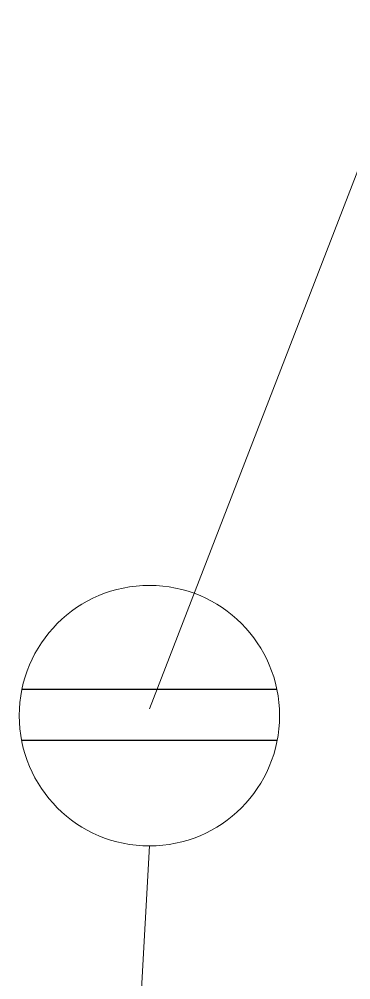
# Model space of a CAD drawing. Extents: x 1548 to 1929, y -174 to 95.
# Drawn here: x 1768.12 to 1773.95, y 55.22 to 72.09 of the extents above; entities that cross this region are included whole.
import ezdxf

# ---------------------------------------------------------------- set-up
doc = ezdxf.new("R2010")
doc.units = 0
doc.layers.add('gbr-dxf_layer0', color=7, linetype='Continuous')
doc.layers.add('備註', color=1, linetype='Continuous', lineweight=5)

msp = doc.modelspace()

# ---------------------------------------------------------------- linework, layer by layer
at = {"layer": 'gbr-dxf_layer0'}
for p, q in [((1768.168, 60.328), (1772.646, 60.328)), ((1772.652, 59.428), (1768.162, 59.428))]:
    msp.add_line(p, q, dxfattribs=at)
at = {"layer": '備註', "linetype": 'Continuous'}
for p, q in [((1770.407, 59.981), (1775.096, 72.089)), ((1770.407, 57.575), (1769.928, 48.843))]:
    msp.add_line(p, q, dxfattribs=at)
msp.add_circle((1770.407, 59.862), 2.287, dxfattribs=at)

doc.saveas('drawing.dxf')
